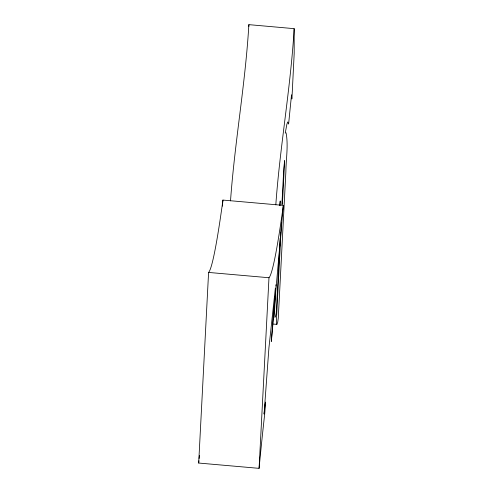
<?xml version="1.0" encoding="UTF-8"?>
<svg xmlns="http://www.w3.org/2000/svg" width="493" height="493" viewBox="0 0 493 493"><rect width="100%" height="100%" fill="white"/><g stroke="black" fill="none" stroke-linecap="round" stroke-linejoin="round"><path stroke-width="0.74" d="M280.018 205.556L280.227 200.934L279.691 205.334M198.685 463.044L208.588 272.432A238.877 12.06 -85 0 0 222.935 200.072L283.321 205.378L271.797 336.805L271.292 341.483L275.377 287.9L268.913 347.972L264.075 414.052L265.413 402.078L265.037 409.307A6.68 0.339 -85 0 1 264.482 415.987A187.235 9.453 -85 0 0 259.078 468.35L198.685 463.044A187.235 9.453 -85 0 1 198.901 460.782M259.078 468.35L268.981 277.738A238.877 12.06 -85 0 0 283.321 205.378M275.612 290.623L274.502 312.396L274.903 317.461L275.667 316.204L276.234 312.932M275.84 286.162L275.92 284.677M280.135 238.372L276.253 312.63M280.289 235.377L280.443 232.382M281.891 204.607L283.814 168.064L284.64 160.576L282.421 204.41M281.485 222.417L276.511 318.681L276.407 322.36L276.85 324.382L273.079 324.049M274.367 304.015L274.441 302.622M230.521 200.854C234.736 141.922 245.422 83.625 248.866 24.65L294.155 28.656C290.71 87.625 280.024 145.91 275.809 204.829M222.361 206.154L222.935 200.072M276.85 324.382L277.695 322.28L278.28 318.071L285.878 171.749C286.014 158.845 288.46 145.62 286.088 132.863L285.25 133.03L286.877 124.254L287.727 121.95L288.602 124.076L291.517 94.866L291.794 98.994L291.973 98.089L294.192 53.318L294.161 28.649M208.588 272.432L268.981 277.738M248.866 24.65L248.885 26.419M199.123 458.527A187.235 9.453 -85 0 1 199.412 455.526"/></g></svg>
